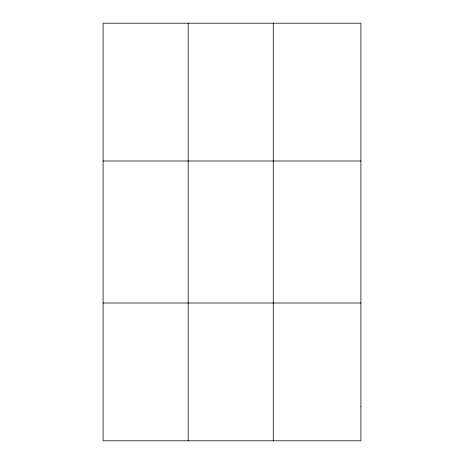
<?xml version="1.0" encoding="UTF-8"?>
<svg xmlns="http://www.w3.org/2000/svg" width="464" height="464" viewBox="0 0 464 464"><rect width="100%" height="100%" fill="white"/><g stroke="black" fill="none" stroke-linecap="round" stroke-linejoin="round"><path stroke-width="0.7" d="M188.175 23.2L188.175 440.8M273.25 23.2L273.25 440.8M103.095 161.008L360.905 161.008M103.095 302.992L360.905 302.992M360.905 406.348L360.905 440.8L103.095 440.8L103.095 23.2L360.905 23.2L360.905 406.348"/></g></svg>
